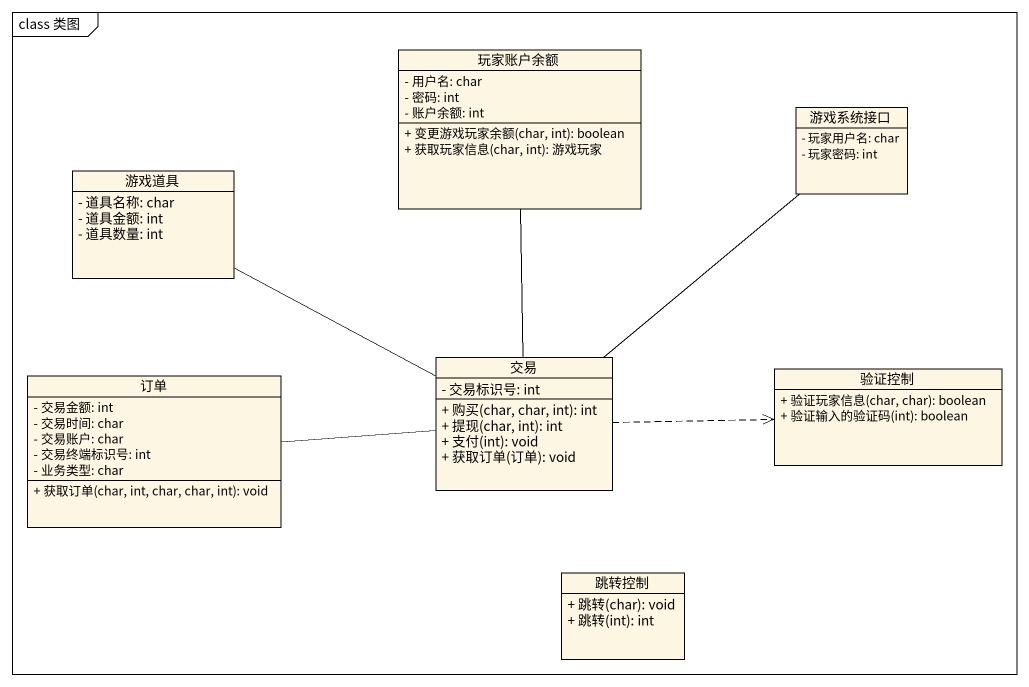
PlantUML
@startuml
mainframe class 类图
hide circle
hide empty members
skinparam classAttributeIconSize 0
class 玩家账户余额 {
  - 用户名: char
  - 密码: int
  - 账户余额: int
  + 变更游戏玩家余额(char, int): boolean
  + 获取玩家信息(char, int): 游戏玩家
}
class 游戏系统接口 {
  - 玩家用户名: char
  - 玩家密码: int
}
class 游戏道具 {
  - 道具名称: char
  - 道具金额: int
  - 道具数量: int
}
class 订单 {
  - 交易金额: int
  - 交易时间: char
  - 交易账户: char
  - 交易终端标识号: int
  - 业务类型: char
  + 获取订单(char, int, char, char, int): void
}
class 交易 {
  - 交易标识号: int
  + 购买(char, char, int): int
  + 提现(char, int): int
  + 支付(int): void
  + 获取订单(订单): void
}
class 验证控制 {
  + 验证玩家信息(char, char): boolean
  + 验证输入的验证码(int): boolean
}
class 跳转控制 {
  + 跳转(char): void
  + 跳转(int): int
}
交易 -up- 玩家账户余额
交易 -up- 游戏系统接口
交易 -left- 游戏道具
交易 -left- 订单
交易 .right.> 验证控制
@enduml
